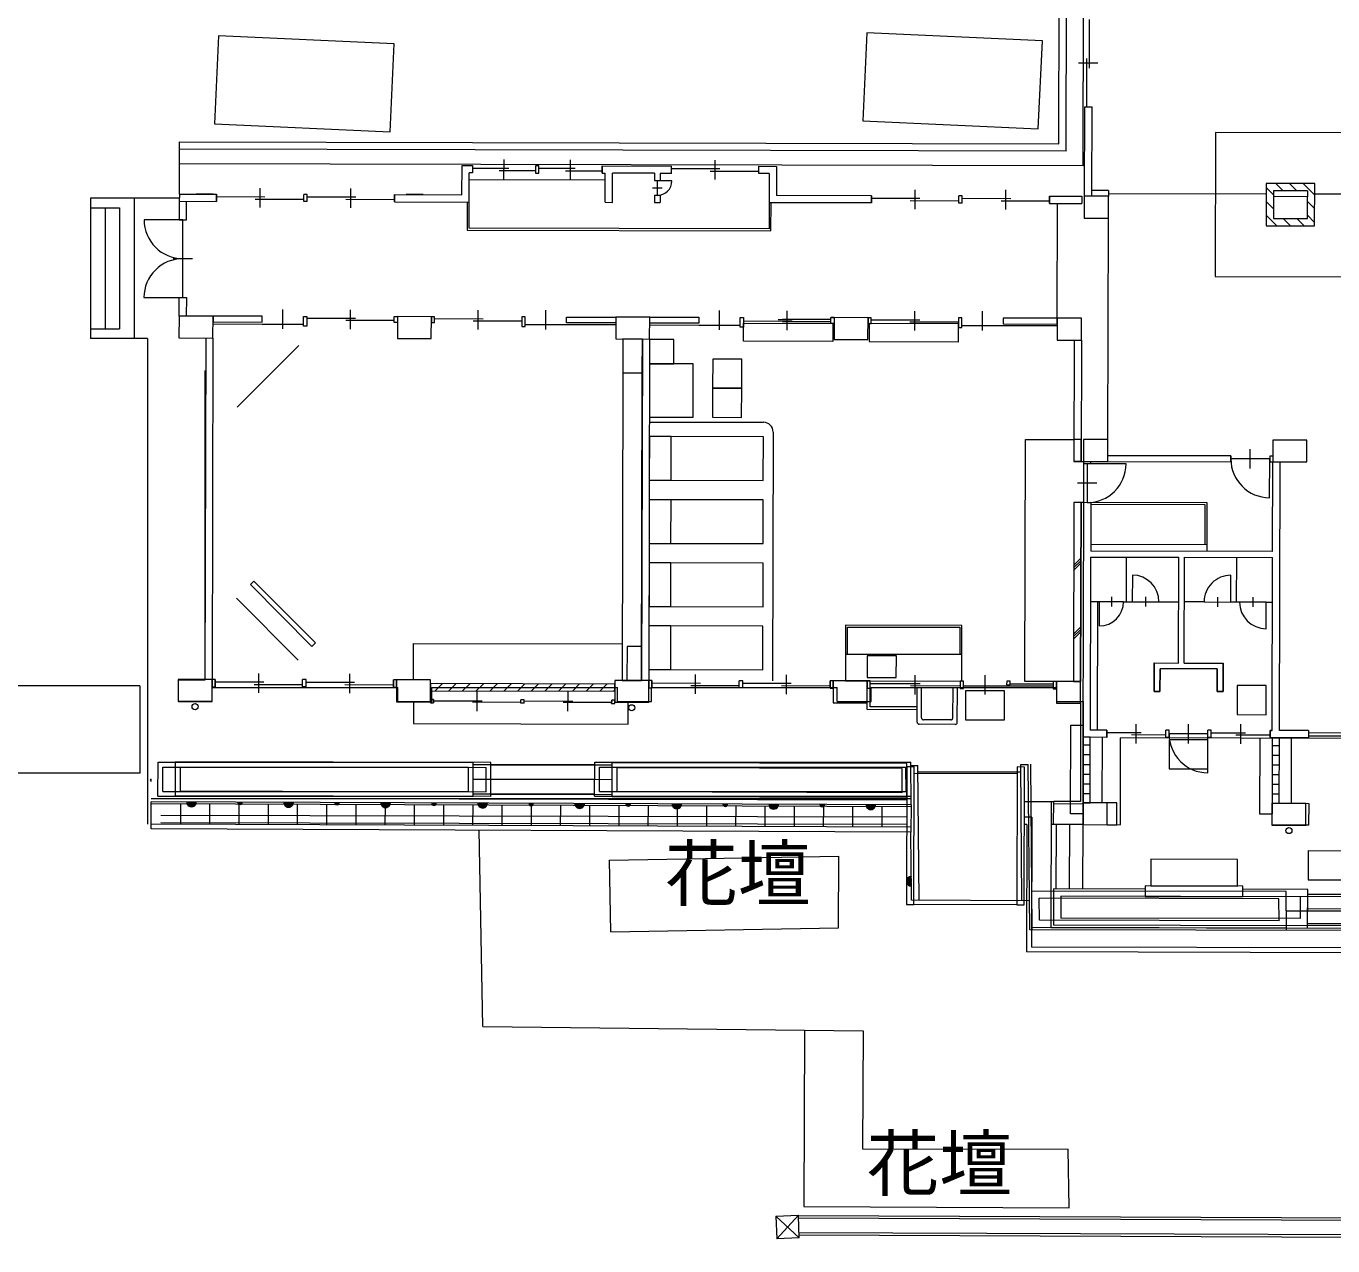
# Model space of a CAD drawing. Units: millimetres at full size, sheet at 1:600. Extents: x -122597 to 241961, y -83100 to 96007.
# Drawn here: x -21458 to 5474, y 6546 to 31679 of the extents above; entities that cross this region are included whole.
import ezdxf
from ezdxf.enums import TextEntityAlignment as Align

# ---------------------------------------------------------------- set-up
doc = ezdxf.new("R2010")
doc.units = ezdxf.units.MM
doc.header["$LTSCALE"] = 600
doc.layers.add('1-0', color=2, linetype='Continuous', lineweight=18)
doc.styles.add('ＭＳ ゴシック', font='')
doc.styles.get('ＭＳ ゴシック').set_extended_font_data('MS Gothic')

msp = doc.modelspace()

# ---------------------------------------------------------------- linework, layer by layer
at = {"layer": '1-0', "color": 5, "lineweight": 9}
for p, q in [((326.5, 28800.1), (378.3, 50600.1)), ((-22.8, 29101), (27.3, 50170.9)), ((-172.4, 29251.3), (-122.9, 50071.3)), ((-18299.9, 28219.4), (-18297.4, 29294.4)), ((-22.8, 29101), (-18297.7, 29144.4)), ((-18297.4, 29294.4), (-172.4, 29251.3)), ((326.5, 28800.1), (-18298.4, 28844.4)), ((-20132, 28132), (-20132, 25242)), ((-18307, 28132), (-20132, 28132)), ((-19232, 28132), (-19232, 25242)), ((-19832, 27932), (-19832, 25442)), ((-20132, 25442), (-19532, 25442)), ((-18957, 25242), (-20132, 25242)), ((-18957, 25242), (-18957, 15237)), ((-19111.4, 18084.7), (-24050.7, 18084.7)), ((-19111.4, 18084.7), (-19111.4, 16284.7)), ((-18741.9, 15811.3), (-18739.1, 16511.3)), ((-18739.1, 16511.3), (-12242, 16511.3)), ((-18379.4, 15819.6), (-18377.7, 16519.6)), ((-11877.8, 16504.1), (-18377.7, 16519.6)), ((-12242, 15811.3), (-12242, 16511.3)), ((-12241.7, 16461.3), (-9741.6, 16461.3)), ((-11879.4, 15804.1), (-11877.8, 16504.1)), ((-9377.9, 16448.2), (-11877.9, 16454.1)), ((-9741.8, 15811.3), (-9739, 16511.3)), ((-9739, 16511.3), (-3227, 16511.3)), ((-9379.4, 15798.2), (-9377.8, 16498.2)), ((-3307.8, 16483.7), (-9377.8, 16498.2)), ((-3309.4, 15783.7), (-3307.8, 16483.7)), ((-3218.8, 15633.4), (-3227, 16511.3)), ((-3226.4, 16446.3), (-3078.8, 16446.3)), ((-3053, 13666.7), (-3078.8, 16446.3)), ((-958.9, 16466), (-803.9, 16467.5)), ((-932.8, 13658.1), (-958.9, 16466)), ((-772.2, 13057.3), (-803.9, 16467.5)), ((-722.2, 13057.2), (-753.9, 16468)), ((-19111.4, 16284.7), (-26550.7, 16284.7)), ((-18641.5, 15911.3), (-18639.5, 16411.3)), ((-18639.5, 16411.3), (-12339.4, 16411.3)), ((-18279.2, 15919.3), (-18278, 16419.3)), ((-18278, 16419.3), (-11978, 16404.3)), ((-12341.5, 15911.3), (-12339.4, 16411.3)), ((-12241.7, 16161.3), (-9741.6, 16161.3)), ((-9641.4, 15911.3), (-9639.4, 16411.3)), ((-9639.4, 16411.3), (-3326.1, 16411.3)), ((-9279.2, 15897.9), (-9278, 16397.9)), ((-3408, 16384), (-9278, 16397.9)), ((-3408, 16384), (-3409.2, 15884)), ((-3321.4, 15911.3), (-3326.1, 16411.3)), ((-1033.3, 16273.3), (-3153.3, 16278.4)), ((-3077.6, 16316.3), (-957.5, 16316.3)), ((-877.9, 16413), (-1032.9, 16413.3)), ((-18641.5, 15911.3), (-12341.5, 15911.3)), ((-9378.6, 16148.2), (-11878.6, 16154.1)), ((-9641.4, 15911.3), (-3321.4, 15911.3)), ((-3409.2, 15884), (-9279.2, 15897.9)), ((-18882, 15135.9), (-18879.7, 15695.9)), ((-3219, 15593.4), (-18879.9, 15655.9)), ((-18879.7, 15761.3), (-3218.3, 15761.3)), ((-3218.8, 15633.4), (-18879.7, 15695.9)), ((-18741.9, 15811.3), (-12242, 15811.3)), ((-18679.5, 15770.3), (-3309.6, 15733.7)), ((-11879.4, 15804.1), (-18379.4, 15819.6)), ((-18277.6, 15653.5), (-18279.2, 15233.5)), ((-17675.2, 15651.1), (-17676.9, 15231.1)), ((-17072.9, 15648.7), (-17074.6, 15228.7)), ((-16470.5, 15646.3), (-16472.2, 15226.3)), ((-15868.2, 15643.9), (-15869.9, 15223.9)), ((-15265.8, 15641.5), (-15267.5, 15221.5)), ((-14663.5, 15639.1), (-14665.2, 15219.1)), ((-14061.2, 15636.7), (-14062.8, 15216.7)), ((-13458.8, 15634.3), (-13460.5, 15214.3)), ((-12856.5, 15631.9), (-12858.1, 15211.9)), ((-12254.1, 15629.5), (-12255.8, 15209.5)), ((-12241.7, 15861.3), (-9741.6, 15861.3)), ((-11879.3, 15854.1), (-9379.3, 15848.2)), ((-11651.8, 15627.1), (-11653.5, 15207.1)), ((-11049.4, 15624.6), (-11051.1, 15204.6)), ((-10447.1, 15622.2), (-10448.8, 15202.2)), ((-9741.8, 15811.3), (-3220.5, 15811.3)), ((-3309.4, 15783.7), (-9379.4, 15798.2)), ((-3218.8, 15633.4), (-3221.1, 15073.4)), ((-879.6, 15703), (-279.6, 15701.5)), ((-329.6, 15701.7), (-335.8, 13101.7)), ((-18680.4, 15420.3), (-3310.4, 15383.7)), ((-9844.8, 15619.8), (-9846.4, 15199.8)), ((-9242.4, 15617.4), (-9244.1, 15197.4)), ((-8640.1, 15615), (-8641.7, 15195)), ((-8037.7, 15612.6), (-8039.4, 15192.6)), ((-7435.4, 15610.2), (-7437.1, 15190.2)), ((-6833, 15607.8), (-6834.7, 15187.8)), ((-6230.7, 15605.4), (-6232.4, 15185.4)), ((-5628.4, 15603), (-5630, 15183)), ((-5026, 15600.6), (-5027.7, 15180.6)), ((-4423.7, 15598.2), (-4425.3, 15178.2)), ((-3821.3, 15595.8), (-3823, 15175.8)), ((-730.4, 15377.6), (-880.4, 15378)), ((-730.4, 15377.6), (-736.8, 12702.6)), ((-3221.1, 15073.4), (-18882, 15135.9)), ((-3220.7, 15173.4), (-18881.6, 15235.9)), ((-18680.7, 15270.3), (-3310.8, 15233.7)), ((-12047.1, 11068.5), (-12117.5, 15108.9)), ((-830.8, 15227.8), (-880.8, 15228)), ((-830.8, 15227.8), (-837, 12602.8)), ((-230.8, 15226.4), (-233.9, 13901.4)), ((44.2, 15225.8), (41.1, 13900.8)), ((319.2, 15225.1), (316.1, 13900.1)), ((-3208, 13667.4), (-3221.1, 15073.4)), ((-9431.3, 14491.4), (-4710.3, 14573.6)), ((4968, 14689.1), (4966.6, 14089.1)), ((4968, 14689.1), (26667.9, 14637.5)), ((-9405.6, 13015.5), (-9431.3, 14491.4)), ((4966.6, 14089.1), (26666.5, 14037.5)), ((4510.7, 13844.7), (-729.6, 13857.2)), ((-283.9, 13901.5), (-285.7, 13151.5)), ((1608.6, 13897), (-283.9, 13901.5)), ((-134.3, 13751.2), (-135.3, 13301.2)), ((4805.7, 13739.4), (-134.3, 13751.2)), ((1608.2, 13747), (3618.2, 13742.3)), ((3618.2, 13742.3), (3618.7, 13957.3)), ((4956.1, 13889.1), (3618.6, 13892.3)), ((4518.1, 13044.7), (4510.7, 13844.7)), ((26787, 13691.8), (4511.6, 13744.7)), ((4804.6, 13289.4), (4805.7, 13739.4)), ((4954.2, 13089.1), (4955.8, 13789.1)), ((4954.3, 13139.1), (4956.1, 13889.1)), ((26675.8, 13737.5), (4955.8, 13789.1)), ((-777.8, 13657.4), (-3208, 13667.4)), ((-1039.7, 13573.3), (-3159.7, 13578.4)), ((-574, 13256.8), (-578.2, 13706.8)), ((4362.1, 13695.1), (-578.2, 13706.8)), ((4366.3, 13245.1), (4362.1, 13695.1)), ((26675.1, 13437.5), (4955.1, 13489.1)), ((4366.3, 13245.1), (-574, 13256.8)), ((4804.6, 13289.4), (-135.3, 13301.2)), ((26786.3, 13391.8), (4514.4, 13444.7)), ((45875.6, 12946.4), (-772.2, 13057.3)), ((4517.7, 13094.7), (-722.7, 13107.2)), ((45764.1, 12992.1), (-335.8, 13101.7)), ((4954.3, 13139.1), (-285.7, 13151.5)), ((26785.6, 13091.8), (4517.2, 13144.7)), ((4954.4, 13189.1), (26674.4, 13137.5)), ((45763.1, 12592.1), (-736.8, 12702.6)), ((45762.9, 12492.1), (-837, 12602.8)), ((-12047.1, 11068.5), (-4209.6, 10973.7)), ((-5413.6, 10988.2), (-5427.8, 7353.6)), ((-4209.6, 10973.7), (-4223.2, 8543.3)), ((-4223.2, 8543.3), (18.9, 8539.7)), ((-6003.8, 7159.2), (-5539.1, 7175.1)), ((-6003.8, 7159.2), (-5523.1, 6709.6)), ((-6003.8, 7159.2), (-5987.8, 6693.7)), ((-5987.8, 6693.7), (-5539.1, 7175.1)), ((-5538.8, 7166.8), (-5539.1, 7175.1)), ((-5523.1, 6709.6), (-5538.8, 7166.8)), ((48681.1, 6945.7), (-5538.8, 7166.8)), ((48680.8, 6895.7), (-5537.1, 7116.8)), ((48678.6, 6595.7), (-5526.8, 6816.8)), ((48678.2, 6545.7), (-5525.1, 6766.7)), ((-5523.1, 6709.6), (-5987.8, 6693.7))]:
    msp.add_line(p, q, dxfattribs=at)
at = {"layer": '1-0'}
for p, q in [((456.3, 30814.8), (458.7, 31814.8)), ((-13956.6, 29497.8), (-13873.7, 31315.9)), ((404.4, 30014.9), (406.8, 31014.9)), ((631.5, 30914.4), (231.5, 30915.4)), ((354.4, 30015.1), (350, 28175.1)), ((354.4, 30015.1), (504.4, 30014.7)), ((504.4, 30014.7), (500, 28174.7)), ((-17572.9, 29662.8), (-13956.6, 29497.8)), ((-11609.2, 28528.5), (-11608.2, 28928.5)), ((-10239.2, 28525.2), (-10238.2, 28925.2)), ((-7259.2, 28518.2), (-7258.2, 28918.2)), ((-12325.3, 28055.2), (-12323.9, 28655.2)), ((-12258.5, 28805), (-12258.9, 28655)), ((-12258.6, 28755), (-11508.6, 28753.3)), ((-11708.8, 28703.7), (-10958.8, 28702)), ((-10888.6, 28751.8), (-10138.6, 28750)), ((-10338.8, 28700.5), (-9588.8, 28698.7)), ((-9588.9, 28648.7), (-9588.5, 28798.7)), ((-9588.5, 28798.7), (-8158.5, 28795.3)), ((-9525.3, 28048.5), (-9523.9, 28648.5)), ((-9375.3, 28048.2), (-9373.9, 28648.2)), ((-8508.9, 28646.1), (-9373.9, 28648.2)), ((-8508.9, 28646.1), (-8509.2, 28496.1)), ((-8388.9, 28645.8), (-8389.2, 28495.8)), ((-8158.9, 28645.3), (-8388.9, 28645.8)), ((-8158.9, 28645.3), (-8158.5, 28795.3)), ((-8158.6, 28745.3), (-7158.7, 28742.9)), ((-7358.8, 28693.4), (-6358.8, 28691)), ((-6143.9, 28640.5), (-6358.9, 28641)), ((-6143.9, 28640.5), (-6145.3, 28040.5)), ((-5993.5, 28790.2), (-5995, 28190.2)), ((-16635.6, 27940.4), (-16634.6, 28340.4)), ((-14765.6, 27936), (-14764.6, 28336)), ((-9524.2, 28508.5), (-12324.2, 28515.2)), ((-8349.6, 28340.7), (-8549.6, 28341.2)), ((-8509.2, 28496.1), (-8389.2, 28495.8)), ((-8449.3, 28491), (-8450, 28191)), ((-8149.3, 28490.3), (-8449.3, 28491)), ((-3135.6, 27908.4), (-3134.7, 28308.4)), ((-1265.6, 27903.9), (-1264.7, 28303.9)), ((850.3, 28293.9), (500.3, 28294.7)), ((850.3, 28293.9), (850, 28173.9)), ((4100.4, 28350.8), (4250.1, 28200.5)), ((4250.3, 28285.8), (4250, 28165.8)), ((4950.3, 28284.1), (4250.3, 28285.8)), ((4298.2, 28435.7), (4447.8, 28285.3)), ((4581, 28435), (4730.7, 28284.7)), ((4863.9, 28434.3), (5100.1, 28197)), ((4950.3, 28284.1), (4950, 28164.1)), ((-18299.9, 28219.4), (-17534.9, 28217.6)), ((-17599.9, 28217.7), (-17949.9, 28218.6)), ((-17534.9, 28217.6), (-17535.3, 28067.6)), ((-17534.9, 28217.6), (-17535.3, 28067.6)), ((-17534.9, 28217.6), (-17535.3, 28067.6)), ((-17535, 28167.6), (-16535.1, 28165.2)), ((-16735.2, 28115.7), (-15735.2, 28113.3)), ((-15735.3, 28063.3), (-15734.9, 28213.3)), ((-15665.3, 28063.1), (-15735.3, 28063.3)), ((-15665.1, 28163.1), (-14665.1, 28160.8)), ((-14865.2, 28111.2), (-13865.2, 28108.9)), ((-13274.9, 28207.5), (-13624.9, 28208.3)), ((-9525.3, 28048.5), (-9375.3, 28048.2)), ((-8510, 28196.1), (-8510.3, 28046.1)), ((-8510.3, 28046.1), (-8390.3, 28045.8)), ((-8510, 28196.1), (-8390, 28195.8)), ((-8390, 28195.8), (-8390.3, 28045.8)), ((-6145.3, 28040.5), (-6146.6, 27500.5)), ((-4035.3, 28035.5), (-6145.3, 28040.5)), ((-6106.7, 27460.4), (-6105.3, 28040.4)), ((-4035, 28185.5), (-5995, 28190.2)), ((-4035, 28185.5), (-4035.3, 28035.5)), ((-4035, 28185.5), (-4035.3, 28035.5)), ((-4035.3, 28035.5), (-4035, 28185.5)), ((-4035.1, 28135.5), (-3035.1, 28133.1)), ((-3235.2, 28083.6), (-2235.2, 28081.2)), ((-2235.3, 28031.2), (-2235, 28181.2)), ((-2165.3, 28031), (-2235.3, 28031.2)), ((-2165.1, 28131), (-1165.1, 28128.7)), ((-1365.2, 28079.1), (-365.2, 28076.8)), ((-365, 28176.8), (-365.3, 28026.8)), ((-365.3, 28026.8), (-365, 28176.8)), ((-365.3, 28026.8), (-365, 28176.8)), ((-365, 28176.8), (-365.3, 28026.8)), ((-365.3, 28026.8), (299.7, 28025.2)), ((-365, 28176.8), (300, 28175.2)), ((-206, 25661.4), (-200.3, 28026.4)), ((300, 28175.2), (299.7, 28025.2)), ((850.2, 28233.9), (4100.2, 28226.2)), ((4099.8, 28068), (4249.4, 27917.6)), ((4949.8, 28064.5), (5099.4, 27914.1)), ((5100.1, 28223.8), (8630.1, 28215.4)), ((4099.1, 27785.2), (4317.6, 27565.6)), ((4949.1, 27781.7), (5098.7, 27631.3)), ((-18226.2, 27686.7), (-19026.2, 27688.6)), ((-18228.1, 26886.7), (-18226.2, 27686.7)), ((838.1, 23158.9), (848.9, 27723.9)), ((4450.8, 27715.3), (4600.4, 27565)), ((4733.6, 27714.7), (4883.3, 27564.3)), ((-18028.1, 26886.2), (-18428.1, 26887.2)), ((-18230, 26086.7), (-18228.1, 26886.7)), ((-19030, 26088.6), (-18230, 26086.7)), ((-16166.5, 25439.3), (-16165.6, 25839.3)), ((-14671, 25655.8), (-15671, 25658.1)), ((-13871.1, 25613.9), (-14871.1, 25616.2)), ((-14771.5, 25436), (-14770.6, 25836)), ((-13041, 25651.9), (-12041, 25649.5)), ((-12241.1, 25610), (-11241.1, 25607.6)), ((-12141.5, 25429.8), (-12140.6, 25829.8)), ((-10746.5, 25426.4), (-10745.6, 25826.4)), ((-7166.6, 25417.9), (-7165.6, 25817.9)), ((-5671.1, 25594.4), (-6671.1, 25596.8)), ((-5956, 25635.1), (-5671, 25634.4)), ((-5871.1, 25594.9), (-4871.1, 25592.5)), ((-4871, 25632.5), (-5871, 25634.9)), ((-5771.6, 25414.6), (-5770.6, 25814.6)), ((-5771.6, 25414.6), (-5770.6, 25814.6)), ((-4871.2, 25552.5), (-4870.9, 25672.5)), ((-4871.2, 25552.5), (-4870.9, 25672.5)), ((-4805.9, 25672.3), (-4870.9, 25672.5)), ((-4041, 25630.5), (-3041, 25628.1)), ((-3241.1, 25588.6), (-2241.1, 25586.2)), ((-3141.6, 25408.4), (-3140.6, 25808.4)), ((-1746.6, 25405), (-1745.6, 25805)), ((-17606.3, 25542.7), (-16591.3, 25540.3)), ((-16591.3, 25540.3), (-15741.3, 25538.3)), ((-10321.3, 25525.4), (-11171.3, 25527.4)), ((-9306.3, 25523), (-10321.3, 25525.4)), ((-8606.3, 25521.4), (-7591.3, 25518.9)), ((-7591.3, 25518.9), (-6741.3, 25516.9)), ((-4806.2, 25552.3), (-4871.2, 25552.5)), ((-1321.3, 25504), (-2171.3, 25506.1)), ((-206.3, 25501.4), (-1321.3, 25504)), ((-17757, 25253.1), (-17773.7, 18218.1)), ((-17607, 25252.7), (-17623.7, 18217.8)), ((-17110.4, 23826.6), (-15834.6, 25096.3)), ((-8757, 25231.7), (-8773.7, 18196.7)), ((-8607, 25231.4), (-8623.7, 18196.4)), ((143, 25210.6), (137, 22710.6)), ((293, 25210.2), (287, 22710.2)), ((-17770.5, 18211.3), (-17770.5, 24583.5)), ((-8611.1, 23521.4), (-6261.1, 23515.8)), ((-6061.6, 23315.3), (-6073.7, 18190.3)), ((-873.7, 18178), (-861.9, 23162.9)), ((-861.9, 23162.9), (138.1, 23160.6)), ((3771.7, 22561.9), (3772.6, 22961.9)), ((287, 22710.2), (137, 22710.6)), ((337, 22710.1), (336.9, 22660.1)), ((486.9, 22659.7), (336.9, 22660.1)), ((486.9, 22659.7), (336.9, 22660.1)), ((411.9, 22659.9), (410, 21859.9)), ((1211.9, 22658), (411.9, 22659.9)), ((486.9, 22659.7), (487, 22709.7)), ((837, 22708.9), (3372, 22702.9)), ((837.3, 22828.9), (3372.3, 22822.9)), ((3372.3, 22822.9), (3372, 22702.9)), ((4172.2, 22761), (3372.2, 22762.9)), ((4170.3, 21961), (4172.2, 22761)), ((4232.6, 20850.8), (4237, 22700.8)), ((4373.9, 17165.5), (4387, 22700.5)), ((611, 22259.4), (211, 22260.4)), ((135, 21860.6), (126.3, 18175.6)), ((285, 21860.2), (135, 21860.6)), ((285, 21860.2), (276.3, 18175.2)), ((335, 21860.1), (323.5, 17025.1)), ((485, 21859.7), (335, 21860.1)), ((485, 21859.7), (335, 21860.1)), ((485, 21859.7), (482.6, 20859.7)), ((482.3, 20739.7), (473.9, 17174.7)), ((482.3, 20739.7), (2297.3, 20735.4)), ((4232.6, 20850.8), (482.6, 20859.7)), ((1220.2, 19818), (1222.3, 20738)), ((131.7, 20464.3), (282, 20613.9)), ((131.8, 20514.3), (282.2, 20663.9)), ((131.9, 20564.3), (282.3, 20713.9)), ((2292.2, 18555.4), (2297.3, 20735.4)), ((2412.2, 18555.1), (2417.3, 20735.1)), ((2417.3, 20735.1), (4232.3, 20730.8)), ((3490.2, 19812.6), (3492.3, 20732.6)), ((4223.9, 17165.8), (4232.3, 20730.8)), ((1341.5, 20367.7), (1340.2, 19817.7)), ((3370.2, 19812.9), (3371.5, 20362.9)), ((-17119.7, 19891.6), (-15850, 18615.8)), ((660.2, 19819.3), (480.2, 19819.7)), ((620.2, 19819.4), (613.9, 17174.4)), ((660.2, 19819.3), (659, 19319.3)), ((1160.2, 19818.1), (660.2, 19819.3)), ((910.4, 19918.7), (909.9, 19718.7)), ((1160.2, 19818.1), (1340.2, 19817.7)), ((1340.2, 19817.7), (1890.2, 19816.4)), ((1615.4, 19917), (1614.9, 19717)), ((1890.2, 19816.4), (2295.2, 19815.4)), ((2820.2, 19814.2), (2415.2, 19815.1)), ((2820.2, 19814.2), (3370.2, 19812.9)), ((3095.4, 19913.5), (3094.9, 19713.5)), ((3550.2, 19812.4), (3370.2, 19812.9)), ((4100.1, 19811.1), (3550.2, 19812.4)), ((3825.4, 19911.8), (3824.9, 19711.8)), ((4098.8, 19261.1), (4100.1, 19811.1)), ((4100.1, 19811.1), (4230.1, 19810.8)), ((128.3, 19050.1), (278.7, 19199.7)), ((128.4, 19100.1), (278.8, 19249.7)), ((128.6, 19150.1), (278.9, 19299.7)), ((-9171.9, 18947.7), (-9173.7, 18197.7)), ((-16659.5, 17940.5), (-16658.5, 18340.5)), ((-14789.5, 17936), (-14788.5, 18336)), ((-7659.5, 17919.1), (-7658.6, 18319.1)), ((-5789.5, 17914.6), (-5788.6, 18314.6)), ((-5789.4, 17914.6), (-5788.4, 18314.6)), ((-18320.5, 18211.3), (-17770.5, 18211.3)), ((-18320.5, 17761.3), (-18320.5, 18211.3)), ((-17620.5, 17761.3), (-17620.5, 18052.7)), ((-17620.5, 18052.7), (-13794.3, 18052.7)), ((-17558.8, 18217.6), (-17559.2, 18067.6)), ((-17558.8, 18217.6), (-17559.2, 18067.6)), ((-17559.2, 18067.6), (-17558.8, 18217.6)), ((-17559.2, 18067.6), (-17558.8, 18217.6)), ((-17559, 18167.6), (-16559, 18165.2)), ((-16759.1, 18115.7), (-15759.1, 18113.3)), ((-15759.2, 18063.3), (-15758.8, 18213.3)), ((-15689.2, 18063.2), (-15759.2, 18063.3)), ((-15689, 18163.2), (-14689, 18160.8)), ((-14889.1, 18111.3), (-13889.1, 18108.9)), ((-13888.8, 18208.9), (-13889.2, 18058.9)), ((-13888.8, 18208.9), (-13889.2, 18058.9)), ((-13889.2, 18058.9), (-13888.8, 18208.9)), ((-13888.8, 18208.9), (-13889.2, 18058.9)), ((-13794.3, 17761.3), (-13794.3, 18052.7)), ((-13094.3, 17761.3), (-13094.3, 18052.7)), ((-13094.3, 18052.7), (-9268, 18052.6)), ((-13028.1, 17981.8), (-12877.8, 18131.5)), ((-12745.3, 17981.2), (-12594.9, 18130.8)), ((-12462.5, 17980.5), (-12312.1, 18130.1)), ((-12179.6, 17979.8), (-12029.3, 18129.5)), ((-11896.8, 17979.2), (-11746.4, 18128.8)), ((-11613.9, 17978.5), (-11463.6, 18128.1)), ((-11331.1, 17977.8), (-11180.7, 18127.4)), ((-11048.2, 17977.1), (-10897.9, 18126.8)), ((-10765.4, 17976.5), (-10615, 18126.1)), ((-10482.6, 17975.8), (-10332.2, 18125.4)), ((-10199.7, 17975.1), (-10049.4, 18124.8)), ((-9916.9, 17974.4), (-9766.5, 18124.1)), ((-9634, 17973.8), (-9483.7, 18123.4)), ((-9324.3, 17973), (-9323.9, 18123)), ((-9268, 17761.3), (-9268, 18052.6)), ((-8568, 17761.3), (-8568, 18052.6)), ((-8568, 18052.6), (-4741.7, 18052.6)), ((-8558.9, 18196.2), (-8559.2, 18046.2)), ((-8558.9, 18196.2), (-8559.2, 18046.2)), ((-8559.2, 18046.2), (-8558.9, 18196.2)), ((-8559.2, 18046.2), (-8558.9, 18196.2)), ((-8559, 18146.2), (-7559, 18143.8)), ((-7759.1, 18094.3), (-6759.1, 18091.9)), ((-6759.2, 18041.9), (-6758.9, 18191.9)), ((-6689, 18141.8), (-5689, 18139.4)), ((-5973.9, 18140.1), (-5688.9, 18139.4)), ((-5889.1, 18089.9), (-4889.1, 18087.5)), ((-5889, 18089.9), (-4889, 18087.5)), ((-4888.9, 18187.5), (-4889.2, 18037.5)), ((-4888.9, 18187.5), (-4889.2, 18037.5)), ((-4889.2, 18037.5), (-4888.9, 18187.5)), ((-4888.9, 18187.5), (-4889.2, 18037.5)), ((-4889.1, 18037.5), (-4888.7, 18187.5)), ((-4823.7, 18187.3), (-4888.7, 18187.5)), ((-4741.7, 17761.3), (-4741.7, 18052.6)), ((-4058.9, 18135.5), (-3033.9, 18133.1)), ((-4041.7, 17761.3), (-4041.7, 18052.6)), ((-4041.7, 18052.6), (-215.5, 18052.6)), ((-2209, 18081.1), (-3234, 18083.6)), ((-3134.4, 17908.3), (-3133.4, 18308.3)), ((-1179, 18078.7), (-2139, 18081)), ((-1694.4, 17904.9), (-1693.4, 18304.9)), ((-289, 18076.6), (-1179, 18078.7)), ((-1178.9, 18128.7), (-288.9, 18126.6)), ((-215.5, 17761.3), (-215.5, 18052.6)), ((-13124.2, 17982.1), (-9324.3, 17973)), ((-13059.7, 17801.9), (-13059.8, 17731.9)), ((-13059.8, 17731.9), (-13059.7, 17801.9)), ((-13059.7, 17778.9), (-12059.7, 17776.5)), ((-12160.2, 17564.8), (-12159.3, 17964.8)), ((-11259.8, 17727.6), (-11259.7, 17797.6)), ((-11189.7, 17797.5), (-11259.7, 17797.6)), ((-11189.8, 17727.5), (-11189.7, 17797.5)), ((-10290.2, 17560.3), (-10289.3, 17960.3)), ((-9389.7, 17793.2), (-9389.9, 17723.2)), ((-9389.7, 17793.2), (-9389.9, 17723.2)), ((-9351.2, 17973.1), (-9324.2, 18000)), ((-6689.2, 18041.8), (-6759.2, 18041.9)), ((-4824.1, 18037.3), (-4889.1, 18037.5)), ((-3095.7, 17338.2), (-3094.1, 18033.2)), ((-3005.5, 17428), (-3004.1, 18033)), ((-2355.5, 17426.5), (-2354.1, 18031.5)), ((-2265.8, 17336.3), (-2264.1, 18031.3)), ((-18320.5, 17761.3), (-17620.5, 17761.3)), ((-13794.3, 17761.3), (-13094.3, 17761.3)), ((-12259.8, 17753), (-11259.8, 17750.6)), ((-11189.8, 17727.5), (-11259.8, 17727.6)), ((-11189.7, 17774.5), (-10189.7, 17772.1)), ((-10389.8, 17748.6), (-9389.8, 17746.2)), ((-9268, 17761.3), (-8568, 17761.3)), ((-9050.9, 17297.4), (-9049.8, 17747.4)), ((-4741.7, 17761.3), (-4041.7, 17761.3)), ((-215.5, 17761.3), (334.5, 17761.3)), ((334.5, 15225.1), (334.5, 17761.3)), ((-2310.9, 17291.4), (-3050.9, 17293.1)), ((-2400.6, 17381.6), (-2960.6, 17382.9)), ((1420.7, 16897.5), (1421.7, 17297.5)), ((2498.2, 16894.9), (2499.2, 17294.9)), ((3575.7, 16892.4), (3576.7, 17292.4)), ((323.5, 17025.1), (320.3, 15675.1)), ((813.5, 17023.9), (323.5, 17025.1)), ((813.9, 17173.9), (473.9, 17174.7)), ((720.3, 15674.2), (723.5, 17024.2)), ((813.8, 17123.9), (1521.3, 17122.3)), ((1094.5, 15225.1), (1094.5, 17015.2)), ((40268.6, 16905.2), (1094.5, 17015.2)), ((2028.6, 17071), (1321.1, 17072.7)), ((2028.5, 17021), (2028.9, 17171)), ((2098.5, 17020.9), (2028.5, 17021)), ((2098.9, 17170.9), (2028.9, 17171)), ((2098.5, 17020.9), (2098.9, 17170.9)), ((2898.7, 17094), (2098.7, 17095.9)), ((2896.8, 16294), (2898.7, 17094)), ((2968.7, 17118.8), (3676.2, 17117.1)), ((4183.6, 17065.9), (3476.1, 17067.6)), ((4183.5, 17015.9), (4183.9, 17165.9)), ((4183.9, 17165.9), (4183.5, 17015.9)), ((4183.5, 17015.9), (4373.5, 17015.5)), ((4973.5, 17014), (4183.5, 17015.9)), ((4223.9, 17165.8), (4183.9, 17165.9)), ((4183.9, 17165.9), (4223.9, 17165.8)), ((4973.9, 17164), (4373.9, 17165.5)), ((4973.9, 17164), (4573.9, 17165)), ((4973.9, 17164), (4573.9, 17165)), ((4620.3, 15664.9), (4623.5, 17014.9)), ((4973.9, 17164), (4973.5, 17014)), ((4973.9, 17164), (4973.5, 17014)), ((4973.9, 17164), (4973.5, 17014)), ((4973.9, 17164), (4973.5, 17014)), ((5873.6, 17049.4), (4973.6, 17051.5)), ((5873.7, 17111.9), (4973.7, 17114)), ((323.1, 16867.6), (473.1, 16867.2)), ((4223.1, 16858.3), (4373.1, 16858)), ((322.2, 16467.6), (472.2, 16467.2)), ((322.7, 16667.6), (472.7, 16667.2)), ((4222.2, 16458.3), (4372.2, 16458)), ((4222.7, 16658.3), (4372.7, 16658)), ((321.7, 16267.6), (471.7, 16267.2)), ((4221.7, 16258.3), (4371.7, 16258)), ((321.2, 16067.6), (471.2, 16067.2)), ((4221.2, 16058.3), (4371.2, 16058)), ((-280.8, 15226.5), (-279.6, 15701.5)), ((320.2, 15650.1), (-279.7, 15651.5)), ((320.8, 15867.6), (470.8, 15867.2)), ((4215.6, 15665.8), (4214.5, 15215.8)), ((4215.6, 15665.8), (4976.1, 15664)), ((4220.8, 15858.3), (4370.8, 15858)), ((319.2, 15225.1), (-330.8, 15226.7)), ((334.5, 15225.1), (1094.5, 15223.3))]:
    msp.add_line(p, q, dxfattribs=at)
for points in [[(-4212.7, 29725.4), (-596.5, 29560.4), (-513.6, 31378.6), (-4129.8, 31543.5)], [(6153.1, 29481.3), (3053.1, 29488.6), (3046.1, 26518.7), (6146.1, 26511.3)], [(-10888.5, 28801.8), (-10958.5, 28802), (-10958.9, 28652), (-10888.9, 28651.8)], [(4098.6, 27566.2), (5098.6, 27563.8), (5100.6, 28433.8), (4100.6, 28436.2)], [(850, 28173.9), (350, 28175.1), (348.9, 27725.1), (848.9, 27723.9)], [(4950, 28164.1), (4250, 28165.8), (4248.9, 27715.8), (4948.9, 27714.1)], [(-17605.9, 25702.7), (-18305.9, 25704.4), (-18307, 25254.4), (-17607, 25252.7)], [(-16590.9, 25700.3), (-17605.9, 25702.7), (-17606.2, 25582.7), (-16591.2, 25580.3)], [(-15740.9, 25698.3), (-15670.9, 25698.1), (-15671.4, 25498.1), (-15741.4, 25498.3)], [(-13870.9, 25693.9), (-13805.9, 25693.7), (-13806.2, 25573.7), (-13871.2, 25573.9)], [(-13105.9, 25692), (-13805.9, 25693.7), (-13807, 25243.7), (-13107, 25242)], [(-13040.9, 25691.9), (-13105.9, 25692), (-13106.2, 25572), (-13041.2, 25571.9)], [(-11170.9, 25687.4), (-11240.9, 25687.6), (-11241.4, 25487.6), (-11171.4, 25487.4)], [(-10320.9, 25685.4), (-9305.9, 25683), (-9306.2, 25563), (-10321.2, 25565.4)], [(-8605.9, 25681.4), (-9305.9, 25683), (-9307, 25233), (-8607, 25231.4)], [(-8605.9, 25681.4), (-7590.9, 25678.9), (-7591.2, 25558.9), (-8606.2, 25561.4)], [(-6740.9, 25676.9), (-6670.9, 25676.8), (-6671.4, 25476.8), (-6741.4, 25476.9)], [(-4870.9, 25672.5), (-4805.9, 25672.3), (-4806.2, 25552.3), (-4871.2, 25552.5)], [(-4105.9, 25670.7), (-4805.9, 25672.3), (-4807, 25222.3), (-4107, 25220.7)], [(-4040.9, 25670.5), (-4105.9, 25670.7), (-4106.2, 25550.7), (-4041.2, 25550.5)], [(-2171, 25666.1), (-2241, 25666.2), (-2241.4, 25466.2), (-2171.4, 25466.1)], [(-206, 25661.4), (-1321, 25664), (-1321.2, 25544), (-206.2, 25541.4)], [(294, 25660.2), (-206, 25661.4), (-207, 25211.4), (293, 25210.2)], [(-6671.2, 25556.8), (-4831.2, 25552.4), (-4832.1, 25182.4), (-6672.1, 25186.8)], [(-2241.2, 25546.2), (-4081.2, 25550.6), (-4082.1, 25180.6), (-2242.1, 25176.2)], [(-9158.7, 24532.7), (-8758.7, 24531.7), (-8757, 25231.7), (-9157, 25232.7)], [(-8608.2, 24721.4), (-8108.2, 24720.2), (-8107, 25220.2), (-8607, 25221.4)], [(-7309.4, 24218.3), (-6709.4, 24216.8), (-6708, 24816.8), (-7308, 24818.3)], [(-9173.7, 18197.7), (-8773.7, 18196.7), (-8758.7, 24531.7), (-9158.7, 24532.7)], [(-8610.8, 23621.4), (-7710.8, 23619.2), (-7708.2, 24719.2), (-8608.2, 24721.4)], [(-7310.8, 23618.3), (-6710.8, 23616.8), (-6709.4, 24216.8), (-7309.4, 24218.3)], [(-8613.9, 22321.4), (-8163.9, 22320.3), (-8161.8, 23220.3), (-8611.8, 23221.4)], [(137, 22710.6), (287, 22710.2), (288.1, 23160.2), (138.1, 23160.6)], [(838.1, 23158.9), (338.1, 23160.1), (337, 22710.1), (837, 22708.9)], [(4938.1, 23149.2), (4238.1, 23150.8), (4237, 22700.8), (4937, 22699.2)], [(-8617, 21021.4), (-8167, 21020.3), (-8164.9, 21920.3), (-8614.9, 21921.4)], [(126.3, 18175.6), (276.3, 18175.2), (285, 21860.2), (135, 21860.6)], [(-8620.1, 19721.4), (-8170.1, 19720.3), (-8168, 20620.3), (-8618, 20621.4)], [(-16836.2, 20173.7), (-16765.3, 20244.3), (-15495.6, 18968.5), (-15566.4, 18897.9)], [(-8623.2, 18421.4), (-8173.2, 18420.3), (-8171.1, 19320.3), (-8621.1, 19321.4)], [(-2171, 19331), (-4571, 19336.7), (-4572.4, 18736.7), (-2172.4, 18731)], [(-9073.7, 18197.4), (-8773.7, 18196.7), (-8772.1, 18896.7), (-9072.1, 18897.4)], [(-2172.4, 18731), (-4572.4, 18736.7), (-4573.7, 18186.7), (-2173.7, 18181)], [(-3522.5, 18704.2), (-4122.5, 18705.7), (-4123.6, 18255.7), (-3523.6, 18254.2)], [(-17623.7, 18217.8), (-18323.7, 18219.4), (-18324.8, 17769.4), (-17624.8, 17767.8)], [(-17558.8, 18217.6), (-17623.8, 18217.8), (-17624.2, 18067.8), (-17559.2, 18067.6)], [(-13823.8, 18208.7), (-13888.8, 18208.9), (-13889.2, 18058.9), (-13824.2, 18058.7)], [(-13123.7, 18207.1), (-13823.7, 18208.7), (-13824.8, 17758.7), (-13124.8, 17757.1)], [(-8623.7, 18196.4), (-9323.7, 18198), (-9324.8, 17748), (-8624.8, 17746.4)], [(-8558.9, 18196.2), (-8623.9, 18196.4), (-8624.2, 18046.4), (-8559.2, 18046.2)], [(-4823.9, 18187.3), (-4888.9, 18187.5), (-4889.2, 18037.5), (-4824.2, 18037.3)], [(-4123.7, 18185.7), (-4823.7, 18187.3), (-4824.8, 17737.3), (-4124.8, 17735.7)], [(-4058.7, 18185.5), (-4123.7, 18185.7), (-4124.1, 18035.7), (-4059.1, 18035.5)], [(-2138.7, 18181), (-2208.7, 18181.1), (-2209.1, 18031.1), (-2139.1, 18031)], [(-1178.7, 18178.7), (-1248.7, 18178.8), (-1248.9, 18103.8), (-1178.9, 18103.7)], [(-223.7, 18176.4), (-288.7, 18176.6), (-289.1, 18026.6), (-224.1, 18026.4)], [(276.3, 18175.2), (-223.7, 18176.4), (-224.8, 17726.4), (275.2, 17725.2)], [(4101.1, 18091.1), (3501.1, 18092.6), (3499.6, 17492.6), (4099.6, 17491.1)], [(-13059.7, 17801.9), (-13124.7, 17802.1), (-13124.8, 17732.1), (-13059.8, 17731.9)], [(-9324.7, 17793), (-9389.7, 17793.2), (-9389.9, 17723.2), (-9324.9, 17723)], [(-1294.2, 17984), (-2094.2, 17985.9), (-2095.6, 17385.9), (-1295.6, 17384)], [(320.3, 15675.1), (470.3, 15674.7), (473.5, 17024.7), (323.5, 17025.1)], [(2898.4, 16974), (2098.4, 16975.9), (2097, 16375.9), (2897, 16374)], [(4220.3, 15665.8), (4370.3, 15665.5), (4373.5, 17015.5), (4223.5, 17015.8)], [(820.3, 15673.9), (320.3, 15675.1), (319.2, 15225.1), (819.2, 15223.9)], [(4920.3, 15664.2), (4220.3, 15665.8), (4219.2, 15215.8), (4919.2, 15214.2)]]:
    msp.add_lwpolyline(points, close=True, dxfattribs=at)
for points in [[(-13873.7, 31315.9), (-17489.9, 31480.9), (-17572.9, 29662.8)], [(-13864.9, 28208.9), (-12474.9, 28205.6), (-12473.5, 28805.6), (-12258.5, 28805), (-12258.9, 28655), (-12323.9, 28655.2)], [(-9588.5, 28798.7), (-9588.9, 28648.7), (-9523.9, 28648.5)], [(-6358.9, 28641), (-6358.5, 28791), (-5993.5, 28790.2)], [(-18300.3, 28069.4), (-18301.2, 27686.9), (-18151.2, 27686.5), (-18150.3, 28069)], [(-18299.9, 28219.4), (-18300.3, 28069.4), (-17535.3, 28067.6)], [(-17534.9, 28217.6), (-17535.3, 28067.6), (-17534.9, 28217.6)], [(-17535.3, 28067.6), (-17534.9, 28217.6), (-17535.3, 28067.6)], [(-15665.3, 28063.1), (-15664.9, 28213.1), (-15734.9, 28213.3)], [(-13864.9, 28208.9), (-13865.3, 28058.9), (-12325.3, 28055.2)], [(-13864.9, 28208.9), (-13865.3, 28058.9), (-13864.9, 28208.9)], [(-13865.3, 28058.9), (-13864.9, 28208.9), (-13865.3, 28058.9)], [(-12365.3, 28055.3), (-12366.7, 27475.3), (-6106.7, 27460.4)], [(-6146.6, 27500.5), (-12326.6, 27515.2), (-12325.3, 28055.2)], [(-4035, 28185.5), (-4035.3, 28035.5), (-4035, 28185.5)], [(-2165.3, 28031), (-2165, 28181), (-2235, 28181.2)], [(-18305.9, 25704.4), (-18305, 26086.9), (-18155, 26086.5), (-18155.9, 25704.1)], [(-8163.9, 22320.3), (-6263.9, 22315.8), (-6261.8, 23215.8), (-8161.8, 23220.3)], [(138.1, 23160.6), (137, 22710.6), (337, 22710.1), (335, 21860.1), (135, 21860.6), (126.3, 18175.6), (-873.7, 18178)], [(837, 22708.9), (3372, 22702.9), (3372.3, 22822.9), (837.3, 22828.9)], [(4237.3, 22820.8), (4172.3, 22821), (4172, 22701), (4237, 22700.8)], [(-8167, 21020.3), (-6267, 21015.8), (-6264.9, 21915.8), (-8164.9, 21920.3)], [(2843, 20994.1), (2844.9, 21814.1), (484.9, 21819.7)], [(2883, 20994), (2885, 21854), (485, 21863.3)], [(2882.6, 20854), (2883, 20994), (483, 20999.7)], [(-8170.1, 19720.3), (-6270.1, 19715.8), (-6268, 20615.8), (-8168, 20620.3)], [(-8173.2, 18420.3), (-6273.2, 18415.8), (-6271.1, 19315.8), (-8171.1, 19320.3)], [(-4532.4, 18736.6), (-4531.1, 19296.6), (-2211.1, 19291.1), (-2212.4, 18731.1)], [(-13473.7, 18207.9), (-13471.9, 18957.9), (-9171.9, 18947.7)], [(1790.8, 17971.6), (1792.2, 18556.6), (2292.2, 18555.4)], [(1792.2, 18556.6), (1790.8, 17971.6), (1910.8, 17971.3), (1911.9, 18436.3)], [(2412.2, 18555.1), (3212.2, 18553.2), (3210.8, 17968.2), (3090.8, 17968.5), (3091.9, 18433.5), (1911.9, 18436.3), (1910.8, 17971.3), (1790.8, 17971.6)], [(3091.9, 18433.5), (3090.8, 17968.5), (3210.8, 17968.2), (3212.2, 18553.2)], [(-15689.2, 18063.2), (-15688.8, 18213.2), (-15758.8, 18213.3)], [(-9323.9, 18123), (-13123.9, 18132.1), (-13124.2, 17982.1)], [(-6689.2, 18041.8), (-6688.9, 18191.8), (-6758.9, 18191.9)], [(-13059.7, 17801.9), (-13059.8, 17731.9), (-13059.7, 17801.9)], [(-9389.7, 17793.2), (-9389.9, 17723.2), (-9389.7, 17793.2)], [(-3095, 17653.2), (-4065, 17655.5), (-4064.1, 18035.5)], [(-13474.8, 17757.9), (-13475.9, 17307.9), (-9050.9, 17297.4)], [(-3095.1, 17593.2), (-4125.1, 17595.7), (-4124.8, 17735.7)], [(275.2, 17725.2), (270.4, 15700.2), (-279.6, 15701.5)], [(319.8, 15450.1), (69.8, 15450.7), (74.1, 17275.7), (324.1, 17275.1)], [(813.9, 17173.9), (813.5, 17023.9), (323.5, 17025.1)], [(813.5, 17023.9), (813.9, 17173.9), (473.9, 17174.7)], [(2968.5, 17018.8), (2898.5, 17019), (2898.9, 17169)], [(2968.5, 17018.8), (2968.9, 17168.8), (2898.9, 17169)], [(4219.8, 15440.8), (3969.8, 15441.4), (3973.5, 17016.4)], [(819.2, 15223.9), (1019.2, 15223.4), (1020.3, 15673.4), (820.3, 15673.9)], [(4976.1, 15664), (4975, 15214), (4214.5, 15215.8)]]:
    msp.add_lwpolyline(points, dxfattribs=at)
at = {"layer": '1-0', "color": 5, "lineweight": 9}
for points in [[(-20132, 27932), (-19532, 27932), (-19532, 25442)], [(-18279.2, 15919.3), (-11979.2, 15904.3), (-11978, 16404.3)], [(-1032.9, 16413.3), (-1039.7, 13573.3), (-884.7, 13573), (-877.9, 16413)], [(-9405.6, 13015.5), (-4713.4, 13097.2), (-4710.3, 14573.6)], [(3618.7, 13957.3), (1608.7, 13962), (1608.2, 13747)], [(-5427.8, 7353.6), (36.2, 7329.9), (18.9, 8539.7)]]:
    msp.add_lwpolyline(points, dxfattribs=at)
for points in [[(-3152.9, 16418.4), (-3307.9, 16418.7), (-3314.7, 13578.7), (-3159.7, 13578.4)], [(3507.5, 14507.5), (1722.5, 14511.8), (1721.2, 13961.8), (3506.2, 13957.5)]]:
    msp.add_lwpolyline(points, close=True, dxfattribs=at)
at = {"layer": '1-0'}
for centre in [(-17975, 17656.1), (-8975.1, 17634.7), (4569, 15102.5)]:
    msp.add_circle(centre, 62.5, dxfattribs=at)
for centre, radius, start, end in [((-8449.3, 28491), 300, 269.86381, 359.86381), ((-18226.2, 27686.7), 800, 179.86381, 269.86381), ((-18230, 26086.7), 800, 89.86381, 179.86381), ((-6261.5, 23315.8), 200, 359.86381, 89.86381), ((411.9, 22659.9), 800, 269.86381, 359.86381), ((4172.2, 22761), 800, 179.86381, 269.86381), ((1340.2, 19817.7), 550, 359.86381, 89.86381), ((3370.2, 19812.9), 550, 89.86381, 179.86381), ((660.2, 19819.3), 500, 269.86381, 359.86381), ((4100.1, 19811.1), 550, 179.86381, 269.86381), ((-3050.7, 17338.1), 45, 179.86381, 269.86381), ((-2960.5, 17427.9), 45, 179.86381, 269.86381), ((-2400.5, 17426.6), 45, 269.86381, 359.86381), ((-2310.8, 17336.4), 45, 269.86381, 359.86381), ((2898.7, 17094), 800, 179.86381, 269.86381)]:
    msp.add_arc(centre, radius, start, end, dxfattribs=at)
at = {"layer": '1-0', "color": 5, "lineweight": 9}
for centre, radius, start, end in [((-18879.7, 16139.7), 20, 89.99999, 269.99999), ((-18879.7, 16139.7), 15, 89.99999, 269.99999), ((-18879.7, 16139.7), 10, 89.99999, 269.99999), ((-18879.7, 16139.7), 5, 89.99999, 269.99999), ((-18049.2, 15692.6), 100, 179.7712, 359.7712), ((-18049.2, 15692.6), 95, 179.7712, 359.7712), ((-18049.2, 15692.6), 90, 179.7712, 359.7712), ((-18049.2, 15692.6), 85, 179.7712, 359.7712), ((-18049.2, 15692.6), 80, 179.7712, 359.7712), ((-18049.2, 15692.6), 75, 179.7712, 359.7712), ((-18049.2, 15692.6), 70, 179.7712, 359.7712), ((-18049.2, 15692.6), 65, 179.7712, 359.7712), ((-18049.2, 15692.6), 60, 179.7712, 359.7712), ((-18049.2, 15692.6), 55, 179.7712, 359.7712), ((-18049.2, 15692.6), 50, 179.7712, 359.7712), ((-18049.2, 15692.6), 45, 179.7712, 359.7712), ((-18049.2, 15692.6), 40, 179.7712, 359.7712), ((-18049.2, 15692.6), 35, 179.7712, 359.7712), ((-18049.2, 15692.6), 30, 179.7712, 359.7712), ((-18049.2, 15692.6), 25, 179.7712, 359.7712), ((-18049.2, 15692.6), 20, 179.7712, 359.7712), ((-18049.2, 15692.6), 15, 179.7712, 359.7712), ((-18049.2, 15692.6), 10, 179.7712, 359.7712), ((-18049.2, 15692.6), 5, 179.7712, 359.7712), ((-17049.2, 15688.6), 50, 179.7712, 359.7712), ((-17049.2, 15688.6), 45, 179.7712, 359.7712), ((-17049.2, 15688.6), 40, 179.7712, 359.7712), ((-17049.2, 15688.6), 35, 179.7712, 359.7712), ((-17049.2, 15688.6), 30, 179.7712, 359.7712), ((-17049.2, 15688.6), 25, 179.7712, 359.7712), ((-17049.2, 15688.6), 20, 179.7712, 359.7712), ((-17049.2, 15688.6), 15, 179.7712, 359.7712), ((-17049.2, 15688.6), 10, 179.7712, 359.7712), ((-17049.2, 15688.6), 5, 179.7712, 359.7712), ((-16049.2, 15684.6), 100, 179.7712, 359.7712), ((-16049.2, 15684.6), 95, 179.7712, 359.7712), ((-16049.2, 15684.6), 90, 179.7712, 359.7712), ((-16049.2, 15684.6), 85, 179.7712, 359.7712), ((-16049.2, 15684.6), 80, 179.7712, 359.7712), ((-16049.2, 15684.6), 75, 179.7712, 359.7712), ((-16049.2, 15684.6), 70, 179.7712, 359.7712), ((-16049.2, 15684.6), 65, 179.7712, 359.7712), ((-16049.2, 15684.6), 60, 179.7712, 359.7712), ((-16049.2, 15684.6), 55, 179.7712, 359.7712), ((-16049.2, 15684.6), 50, 179.7712, 359.7712), ((-16049.2, 15684.6), 45, 179.7712, 359.7712), ((-16049.2, 15684.6), 40, 179.7712, 359.7712), ((-16049.2, 15684.6), 35, 179.7712, 359.7712), ((-16049.2, 15684.6), 30, 179.7712, 359.7712), ((-16049.2, 15684.6), 25, 179.7712, 359.7712), ((-16049.2, 15684.6), 20, 179.7712, 359.7712), ((-16049.2, 15684.6), 15, 179.7712, 359.7712), ((-16049.2, 15684.6), 10, 179.7712, 359.7712), ((-16049.2, 15684.6), 5, 179.7712, 359.7712), ((-15049.2, 15680.6), 50, 179.7712, 359.7712), ((-15049.2, 15680.6), 45, 179.7712, 359.7712), ((-15049.2, 15680.6), 40, 179.7712, 359.7712), ((-15049.2, 15680.6), 35, 179.7712, 359.7712), ((-15049.2, 15680.6), 30, 179.7712, 359.7712), ((-15049.2, 15680.6), 25, 179.7712, 359.7712), ((-15049.2, 15680.6), 20, 179.7712, 359.7712), ((-15049.2, 15680.6), 15, 179.7712, 359.7712), ((-15049.2, 15680.6), 10, 179.7712, 359.7712), ((-15049.2, 15680.6), 5, 179.7712, 359.7712), ((-14049.2, 15676.6), 100, 179.7712, 359.7712), ((-14049.2, 15676.6), 95, 179.7712, 359.7712), ((-14049.2, 15676.6), 90, 179.7712, 359.7712), ((-14049.2, 15676.6), 85, 179.7712, 359.7712), ((-14049.2, 15676.6), 80, 179.7712, 359.7712), ((-14049.2, 15676.6), 75, 179.7712, 359.7712), ((-14049.2, 15676.6), 70, 179.7712, 359.7712), ((-14049.2, 15676.6), 65, 179.7712, 359.7712), ((-14049.2, 15676.6), 60, 179.7712, 359.7712), ((-14049.2, 15676.6), 55, 179.7712, 359.7712), ((-14049.2, 15676.6), 50, 179.7712, 359.7712), ((-14049.2, 15676.6), 45, 179.7712, 359.7712), ((-14049.2, 15676.6), 40, 179.7712, 359.7712), ((-14049.2, 15676.6), 35, 179.7712, 359.7712), ((-14049.2, 15676.6), 30, 179.7712, 359.7712), ((-14049.2, 15676.6), 25, 179.7712, 359.7712), ((-14049.2, 15676.6), 20, 179.7712, 359.7712), ((-14049.2, 15676.6), 15, 179.7712, 359.7712), ((-14049.2, 15676.6), 10, 179.7712, 359.7712), ((-14049.2, 15676.6), 5, 179.7712, 359.7712), ((-13049.3, 15672.6), 50, 179.7712, 359.7712), ((-13049.3, 15672.6), 45, 179.7712, 359.7712), ((-13049.3, 15672.6), 40, 179.7712, 359.7712), ((-13049.3, 15672.6), 35, 179.7712, 359.7712), ((-13049.3, 15672.6), 30, 179.7712, 359.7712), ((-13049.3, 15672.6), 25, 179.7712, 359.7712), ((-13049.3, 15672.6), 20, 179.7712, 359.7712), ((-13049.3, 15672.6), 15, 179.7712, 359.7712), ((-13049.3, 15672.6), 10, 179.7712, 359.7712), ((-13049.3, 15672.6), 5, 179.7712, 359.7712), ((-12049.3, 15668.6), 100, 179.7712, 359.7712), ((-12049.3, 15668.6), 95, 179.7712, 359.7712), ((-12049.3, 15668.6), 90, 179.7712, 359.7712), ((-12049.3, 15668.6), 85, 179.7712, 359.7712), ((-12049.3, 15668.6), 80, 179.7712, 359.7712), ((-12049.3, 15668.6), 75, 179.7712, 359.7712), ((-12049.3, 15668.6), 70, 179.7712, 359.7712), ((-12049.3, 15668.6), 65, 179.7712, 359.7712), ((-12049.3, 15668.6), 60, 179.7712, 359.7712), ((-12049.3, 15668.6), 55, 179.7712, 359.7712), ((-12049.3, 15668.6), 50, 179.7712, 359.7712), ((-12049.3, 15668.6), 45, 179.7712, 359.7712), ((-12049.3, 15668.6), 40, 179.7712, 359.7712), ((-12049.3, 15668.6), 35, 179.7712, 359.7712), ((-12049.3, 15668.6), 30, 179.7712, 359.7712), ((-12049.3, 15668.6), 25, 179.7712, 359.7712), ((-12049.3, 15668.6), 20, 179.7712, 359.7712), ((-12049.3, 15668.6), 15, 179.7712, 359.7712), ((-12049.3, 15668.6), 10, 179.7712, 359.7712), ((-12049.3, 15668.6), 5, 179.7712, 359.7712), ((-11049.3, 15664.6), 50, 179.7712, 359.7712), ((-11049.3, 15664.6), 45, 179.7712, 359.7712), ((-11049.3, 15664.6), 40, 179.7712, 359.7712), ((-11049.3, 15664.6), 35, 179.7712, 359.7712), ((-11049.3, 15664.6), 30, 179.7712, 359.7712), ((-11049.3, 15664.6), 25, 179.7712, 359.7712), ((-11049.3, 15664.6), 20, 179.7712, 359.7712), ((-11049.3, 15664.6), 15, 179.7712, 359.7712), ((-11049.3, 15664.6), 10, 179.7712, 359.7712), ((-11049.3, 15664.6), 5, 179.7712, 359.7712), ((-10049.3, 15660.6), 100, 179.7712, 359.7712), ((-10049.3, 15660.6), 95, 179.7712, 359.7712), ((-10049.3, 15660.6), 90, 179.7712, 359.7712), ((-10049.3, 15660.6), 85, 179.7712, 359.7712), ((-10049.3, 15660.6), 80, 179.7712, 359.7712), ((-10049.3, 15660.6), 75, 179.7712, 359.7712), ((-10049.3, 15660.6), 70, 179.7712, 359.7712), ((-10049.3, 15660.6), 65, 179.7712, 359.7712), ((-10049.3, 15660.6), 60, 179.7712, 359.7712), ((-10049.3, 15660.6), 55, 179.7712, 359.7712), ((-10049.3, 15660.6), 50, 179.7712, 359.7712), ((-10049.3, 15660.6), 45, 179.7712, 359.7712), ((-10049.3, 15660.6), 40, 179.7712, 359.7712), ((-10049.3, 15660.6), 35, 179.7712, 359.7712), ((-10049.3, 15660.6), 30, 179.7712, 359.7712), ((-10049.3, 15660.6), 25, 179.7712, 359.7712), ((-10049.3, 15660.6), 20, 179.7712, 359.7712), ((-10049.3, 15660.6), 15, 179.7712, 359.7712), ((-10049.3, 15660.6), 10, 179.7712, 359.7712), ((-10049.3, 15660.6), 5, 179.7712, 359.7712), ((-9049.3, 15656.7), 50, 179.7712, 359.7712), ((-9049.3, 15656.7), 45, 179.7712, 359.7712), ((-9049.3, 15656.7), 40, 179.7712, 359.7712), ((-9049.3, 15656.7), 35, 179.7712, 359.7712), ((-9049.3, 15656.7), 30, 179.7712, 359.7712), ((-9049.3, 15656.7), 25, 179.7712, 359.7712), ((-9049.3, 15656.7), 20, 179.7712, 359.7712), ((-9049.3, 15656.7), 15, 179.7712, 359.7712), ((-9049.3, 15656.7), 10, 179.7712, 359.7712), ((-9049.3, 15656.7), 5, 179.7712, 359.7712), ((-8049.3, 15652.7), 100, 179.7712, 359.7712), ((-8049.3, 15652.7), 95, 179.7712, 359.7712), ((-8049.3, 15652.7), 90, 179.7712, 359.7712), ((-8049.3, 15652.7), 85, 179.7712, 359.7712), ((-8049.3, 15652.7), 80, 179.7712, 359.7712), ((-8049.3, 15652.7), 75, 179.7712, 359.7712), ((-8049.3, 15652.7), 70, 179.7712, 359.7712), ((-8049.3, 15652.7), 65, 179.7712, 359.7712), ((-8049.3, 15652.7), 60, 179.7712, 359.7712), ((-8049.3, 15652.7), 55, 179.7712, 359.7712), ((-8049.3, 15652.7), 50, 179.7712, 359.7712), ((-8049.3, 15652.7), 45, 179.7712, 359.7712), ((-8049.3, 15652.7), 40, 179.7712, 359.7712), ((-8049.3, 15652.7), 35, 179.7712, 359.7712), ((-8049.3, 15652.7), 30, 179.7712, 359.7712), ((-8049.3, 15652.7), 25, 179.7712, 359.7712), ((-8049.3, 15652.7), 20, 179.7712, 359.7712), ((-8049.3, 15652.7), 15, 179.7712, 359.7712), ((-8049.3, 15652.7), 10, 179.7712, 359.7712), ((-8049.3, 15652.7), 5, 179.7712, 359.7712), ((-7049.3, 15648.7), 50, 179.7712, 359.7712), ((-7049.3, 15648.7), 45, 179.7712, 359.7712), ((-7049.3, 15648.7), 40, 179.7712, 359.7712), ((-7049.3, 15648.7), 35, 179.7712, 359.7712), ((-7049.3, 15648.7), 30, 179.7712, 359.7712), ((-7049.3, 15648.7), 25, 179.7712, 359.7712), ((-7049.3, 15648.7), 20, 179.7712, 359.7712), ((-7049.3, 15648.7), 15, 179.7712, 359.7712), ((-7049.3, 15648.7), 10, 179.7712, 359.7712), ((-7049.3, 15648.7), 5, 179.7712, 359.7712), ((-6049.3, 15644.7), 100, 179.7712, 359.7712), ((-6049.3, 15644.7), 95, 179.7712, 359.7712), ((-6049.3, 15644.7), 90, 179.7712, 359.7712), ((-6049.3, 15644.7), 85, 179.7712, 359.7712), ((-6049.3, 15644.7), 80, 179.7712, 359.7712), ((-6049.3, 15644.7), 75, 179.7712, 359.7712), ((-6049.3, 15644.7), 70, 179.7712, 359.7712), ((-6049.3, 15644.7), 65, 179.7712, 359.7712), ((-6049.3, 15644.7), 60, 179.7712, 359.7712), ((-6049.3, 15644.7), 55, 179.7712, 359.7712), ((-6049.3, 15644.7), 50, 179.7712, 359.7712), ((-6049.3, 15644.7), 45, 179.7712, 359.7712), ((-6049.3, 15644.7), 40, 179.7712, 359.7712), ((-6049.3, 15644.7), 35, 179.7712, 359.7712), ((-6049.3, 15644.7), 30, 179.7712, 359.7712), ((-6049.3, 15644.7), 25, 179.7712, 359.7712), ((-6049.3, 15644.7), 20, 179.7712, 359.7712), ((-6049.3, 15644.7), 15, 179.7712, 359.7712), ((-6049.3, 15644.7), 10, 179.7712, 359.7712), ((-6049.3, 15644.7), 5, 179.7712, 359.7712), ((-5049.3, 15640.7), 50, 179.7712, 359.7712), ((-5049.3, 15640.7), 45, 179.7712, 359.7712), ((-5049.3, 15640.7), 40, 179.7712, 359.7712), ((-5049.3, 15640.7), 35, 179.7712, 359.7712), ((-5049.3, 15640.7), 30, 179.7712, 359.7712), ((-5049.3, 15640.7), 25, 179.7712, 359.7712), ((-5049.3, 15640.7), 20, 179.7712, 359.7712), ((-5049.3, 15640.7), 15, 179.7712, 359.7712), ((-5049.3, 15640.7), 10, 179.7712, 359.7712), ((-5049.3, 15640.7), 5, 179.7712, 359.7712), ((-4049.3, 15636.7), 100, 179.7712, 359.7712), ((-4049.3, 15636.7), 95, 179.7712, 359.7712), ((-4049.3, 15636.7), 90, 179.7712, 359.7712), ((-4049.3, 15636.7), 85, 179.7712, 359.7712), ((-4049.3, 15636.7), 80, 179.7712, 359.7712), ((-4049.3, 15636.7), 75, 179.7712, 359.7712), ((-4049.3, 15636.7), 70, 179.7712, 359.7712), ((-4049.3, 15636.7), 65, 179.7712, 359.7712), ((-4049.3, 15636.7), 60, 179.7712, 359.7712), ((-4049.3, 15636.7), 55, 179.7712, 359.7712), ((-4049.3, 15636.7), 50, 179.7712, 359.7712), ((-4049.3, 15636.7), 45, 179.7712, 359.7712), ((-4049.3, 15636.7), 40, 179.7712, 359.7712), ((-4049.3, 15636.7), 35, 179.7712, 359.7712), ((-4049.3, 15636.7), 30, 179.7712, 359.7712), ((-4049.3, 15636.7), 25, 179.7712, 359.7712), ((-4049.3, 15636.7), 20, 179.7712, 359.7712), ((-4049.3, 15636.7), 15, 179.7712, 359.7712), ((-4049.3, 15636.7), 10, 179.7712, 359.7712), ((-4049.3, 15636.7), 5, 179.7712, 359.7712), ((-3211.6, 14058.9), 100, 90.53288, 270.53288), ((-3211.6, 14058.9), 95, 90.53288, 270.53288), ((-3211.6, 14058.9), 90, 90.53288, 270.53288), ((-3211.6, 14058.9), 85, 90.53288, 270.53288), ((-3211.6, 14058.9), 80, 90.53288, 270.53288), ((-3211.6, 14058.9), 75, 90.53288, 270.53288), ((-3211.6, 14058.9), 70, 90.53288, 270.53288), ((-3211.6, 14058.9), 65, 90.53288, 270.53288), ((-3211.6, 14058.9), 60, 90.53288, 270.53288), ((-3211.6, 14058.9), 55, 90.53288, 270.53288), ((-3211.6, 14058.9), 50, 90.53288, 270.53288), ((-3211.6, 14058.9), 45, 90.53288, 270.53288), ((-3211.6, 14058.9), 40, 90.53288, 270.53288), ((-3211.6, 14058.9), 35, 90.53288, 270.53288), ((-3211.6, 14058.9), 30, 90.53288, 270.53288), ((-3211.6, 14058.9), 25, 90.53288, 270.53288), ((-3211.6, 14058.9), 20, 90.53288, 270.53288), ((-3211.6, 14058.9), 15, 90.53288, 270.53288), ((-3211.6, 14058.9), 10, 90.53288, 270.53288), ((-3211.6, 14058.9), 5, 90.53288, 270.53288)]:
    msp.add_arc(centre, radius, start, end, dxfattribs=at)

# ---------------------------------------------------------------- texts
at = {"layer": '1-0', "style": 'ＭＳ ゴシック'}
for p in [(-8288.6, 13339.5), (-4137.6, 7365.2)]:
    msp.add_text('花壇', height=1100, dxfattribs=at).set_placement(p, align=Align.BOTTOM_LEFT)

doc.saveas('drawing.dxf')
